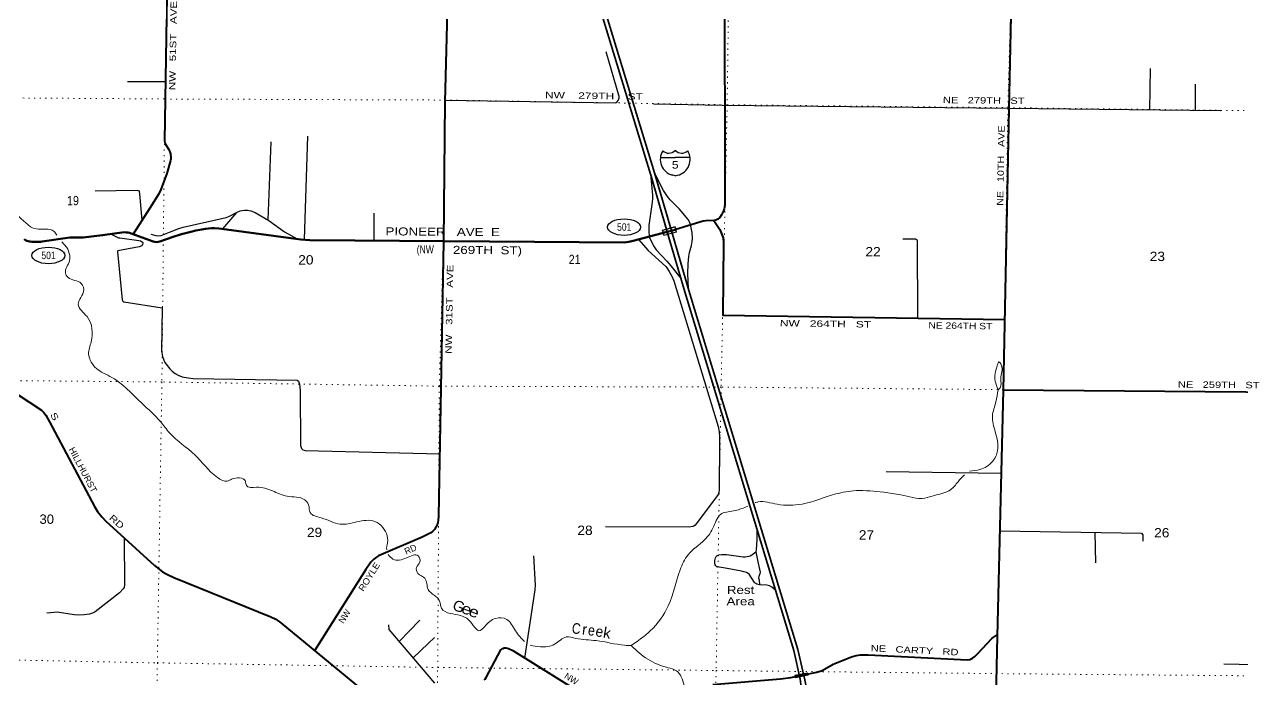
# Model space of a CAD drawing. Header units: feet. Extents: x -481249 to -254670, y -730376 to -544252.
# Drawn here: x -442459 to -419631, y -620592 to -608311 of the extents above; entities that cross this region are included whole.
import ezdxf
from ezdxf.enums import TextEntityAlignment as Align

# ---------------------------------------------------------------- set-up
doc = ezdxf.new("R2010")
doc.units = ezdxf.units.FT
doc.header["$LTSCALE"] = 70
doc.linetypes.add('DOTTED', pattern=[1.5, 0.3, -1.2])
for name, color, linetype, lineweight in [('15', 7, 'Continuous', 25), ('17', 7, 'Continuous', 25), ('18', 7, 'Continuous', 35), ('19', 7, 'Continuous', 25), ('23', 7, 'Continuous', 70), ('26', 7, 'Continuous', 40), ('27', 7, 'Continuous', 13), ('29', 7, 'Continuous', 25), ('39', 7, 'Continuous', 13), ('41', 7, 'Continuous', 13), ('45', 7, 'Continuous', 25), ('55', 7, 'Continuous', 13), ('7', 7, 'DOTTED', 13)]:
    doc.layers.add(name, color=color, linetype=linetype, lineweight=lineweight)
doc.layers.add('30', color=7, linetype='Continuous')

msp = doc.modelspace()

# ---------------------------------------------------------------- linework, layer by layer
at = {"layer": '15'}
for p, q in [((-430538.93, -610806.4), (-430262.52, -610806.4)), ((-430266.22, -610674.93), (-430263.32, -610672.02)), ((-430260.15, -610674.4), (-430263.58, -610672.02)), ((-430262.52, -611151.98), (-430326.41, -611134.02)), ((-430263.05, -611152.24), (-430199.42, -611133.5))]:
    msp.add_line(p, q, dxfattribs=at)
msp.add_lwpolyline([(-429987.16, -610806.4), (-430263.05, -610806.4), (-430262.52, -610806.4)], dxfattribs=at)
for centre, radius, start, end in [((-430236.3, -610841.5), 306.13, 148.44436, 254.43378), ((-430384.9, -610558.9), 165.66, 227.34248, 315.8117), ((-430141.21, -610558.9), 165.66, 224.18831, 312.69403), ((-430289.81, -610841.5), 306.13, 283.08087, 31.62484)]:
    msp.add_arc(centre, radius, start, end, dxfattribs=at)
at = {"layer": '17'}
for centre in [(-431221.89, -612110.7), (-442008.11, -612642.03)]:
    msp.add_ellipse(centre, major_axis=(309.24, -1), ratio=0.500121, dxfattribs=at)
at = {"layer": '18'}
for points in [[(-434657.32, -598258.54), (-434498.88, -598747.12), (-434388.94, -599107.84), (-430729.15, -611115.77)], [(-434581.22, -598233.86), (-434422.56, -598723.12), (-434312.51, -599084.2), (-430652.63, -611092.45)], [(-430729.4, -611114.94), (-430411.76, -612199.11), (-430082.32, -613323.52)], [(-430652.63, -611092.45), (-430334.45, -612178.46), (-430005.55, -613301.03)], [(-430082.1, -613324.26), (-428041.91, -620046.12), (-427920.31, -620583.78)], [(-430005.55, -613301.03), (-427964.52, -620025.65), (-427836.2, -620593.01), (-426040.42, -629782.71)], [(-427920.31, -620583.78), (-427658.82, -622665.26), (-427619.79, -623276.53), (-427566.31, -624277.64), (-427507.54, -624738.85), (-427449.76, -625066.23), (-427401, -625295.62), (-427215.01, -625962.8), (-426119.14, -629796.99)]]:
    msp.add_lwpolyline(points, dxfattribs=at)
at = {"layer": '19'}
for points in [[(-430729.15, -611115.77), (-430690.4, -611510.08), (-430691.93, -611577.27), (-430696.29, -611643.42), (-430757.26, -612083.54), (-430759.83, -612181.13), (-430752.26, -612290.04)], [(-429976.46, -612070.23), (-429993.72, -612014.7), (-430018.8, -611969.7), (-430184.37, -611774.8), (-430357.71, -611598.64), (-430405.05, -611538.36), (-430481.32, -611424.58), (-430652.63, -611092.45)], [(-430014.82, -613270.5), (-430029.73, -612981.22), (-430019.67, -612796.46), (-430006.7, -612659.8), (-429993.88, -612584.64), (-429956.34, -612455.2), (-429943.36, -612381.16), (-429939.32, -612323.03), (-429946.61, -612212.43), (-429976.46, -612070.23)], [(-430752.26, -612290.04), (-430685.82, -612436.88), (-430659.88, -612482.69), (-430620.06, -612534.69), (-430420.88, -612748.5), (-430346.93, -612838.7), (-430153.99, -613078.91)]]:
    msp.add_lwpolyline(points, dxfattribs=at)
at = {"layer": '23'}
for points in [[(-442461.85, -612339.85), (-442437.01, -612356.17), (-442410.53, -612365.71), (-442386.16, -612373.13), (-442356.62, -612380.65), (-442317.29, -612383.73), (-442158.3, -612385.66), (-442124.47, -612382.67), (-441606.91, -612307.94), (-441573.03, -612306.09), (-441398.59, -612304.48), (-441355.81, -612303.7), (-440992.65, -612262.54), (-440588.41, -612208.52), (-440553.25, -612208.83), (-440517.76, -612211.48), (-440490.74, -612217.31), (-440456.59, -612227.91), (-440047.44, -612380.78), (-440012.38, -612388.5), (-439978.48, -612390.62), (-439951.99, -612389.56), (-439923.19, -612381.91), (-439672.41, -612291.89), (-439512.81, -612241.72), (-439338.54, -612196.64), (-439244.6, -612176.22), (-439135.12, -612156.36), (-439063.07, -612145.76), (-438952.89, -612130.92), (-438894.65, -612128.86), (-438817.27, -612135.16), (-438670.73, -612152.58), (-437468.09, -612317.48), (-437277.3, -612340.27), (-437110.15, -612352.62), (-431220.02, -612397.07), (-431131.2, -612387.96), (-431048.95, -612369.27), (-430411.76, -612199.11)], [(-430411.76, -612199.11), (-430334.45, -612178.46), (-430250.71, -612156.1)]]:
    msp.add_lwpolyline(points, dxfattribs=at)
at = {"layer": '26'}
for points in [[(-439671.92, -600952.26), (-439710.52, -603032.18), (-439778.44, -607003.37), (-439831.9, -610487.16), (-439824.49, -610534.86), (-439808.37, -610572.01), (-439750.32, -610658.89), (-439743.96, -610672.67), (-439730.71, -610701.83), (-439721.71, -610737.34), (-439713.23, -610809.43), (-439712.7, -610833.28), (-439717.34, -610863.4), (-439789.49, -611106.49), (-439901.08, -611404.8), (-439936.27, -611488.41), (-440106.26, -611758.97), (-440422.63, -612240.6)], [(-434509.66, -607102.31), (-434578.53, -609761.01), (-434603.39, -612387.86), (-434697.2, -617530.37), (-434702.5, -617610.93), (-434709.92, -617649.1), (-434719.96, -617680.79), (-434749.12, -617737.08), (-434774.55, -617777.37), (-434804.22, -617809.17), (-434844.17, -617840.26), (-435004.45, -617918.52), (-435823.03, -618273.24), (-435862.74, -618298.93), (-435909.4, -618330.91), (-435966.63, -618390.29), (-436059.79, -618526.23), (-437020.71, -620050.16)], [(-429337.67, -607192.92), (-429336.77, -611699.94), (-429346.31, -611766.73), (-429356.91, -611804.89), (-429393.17, -611879.11), (-429428.96, -611929.99), (-429463.36, -611961.66), (-429501.02, -611978.76), (-429536.17, -611987.92)], [(-423954.76, -607279.91), (-424012.39, -609901.15), (-424116.35, -615164.28), (-424232.06, -619778.69), (-424360.92, -625767.65)], [(-429538.17, -611987.87), (-429686.66, -611994.16), (-429742.62, -612002.08), (-429803.49, -612017.3), (-430250.71, -612156.1)], [(-429538.17, -611987.87), (-429426.04, -612155.32), (-429365.7, -612309.42), (-429358.11, -612407.98), (-429372.8, -613763.02), (-424090.23, -613841.92)], [(-443819.12, -613481.68), (-443262.97, -614343.2), (-443221.08, -614416.63), (-442954.83, -614944.53), (-442923.32, -614996.56), (-442887.29, -615036.84), (-442849.14, -615072.89), (-442137.91, -615540.01), (-442102.07, -615576.47), (-442057.57, -615633.72), (-441985, -615760.69), (-441142.02, -617349.09), (-441091.15, -617442.38), (-441008.62, -617539.95), (-440930.08, -617624.74), (-440018.77, -618451.68), (-439869.48, -618572.5), (-439792, -618614.95), (-439655.55, -618676.27), (-437837.6, -619412.8), (-437748.95, -619458.85), (-437654.07, -619529.86), (-435838.71, -621021.16)], [(-424116.23, -615158.27), (-418812.68, -615207.22), (-415073.38, -615306.92)], [(-429556.21, -620680.04), (-428290.89, -620579.52), (-428096.48, -620551.86), (-427609.04, -620450.08), (-427511.18, -620418.54), (-427301.82, -620301.37), (-426959.61, -620161.46), (-426875.75, -620136.27), (-426799.45, -620127.79), (-426648.12, -620129.18), (-424794.15, -620218.19), (-424741.57, -620212.6), (-424693.14, -620186.61), (-424646.2, -620155.35), (-424590.85, -620102.87), (-424333.32, -619820.3), (-424307.11, -619801.25), (-424231.44, -619753.98)], [(-433841.76, -620595.84), (-433821.85, -620580.49), (-433804.61, -620552.61), (-433531.22, -620033.54), (-433495.47, -620005.87), (-433465.8, -619997.39), (-433437.19, -619996.33), (-433386.33, -620009.05), (-433305.05, -620047.29), (-432063.32, -620821.45)]]:
    msp.add_lwpolyline(points, dxfattribs=at)
at = {"layer": '29'}
for p, q in [((-421370.86, -609911.69), (-421359.67, -609139.07)), ((-439815.05, -609389.43), (-440528.77, -609385.42)), ((-420516.99, -609921.63), (-420515.02, -609433.43)), ((-437893.2, -611977.25), (-437836.55, -610515.44)), ((-437154.38, -610408.21), (-437214.18, -612344.93)), ((-438740.85, -612144.24), (-438476.35, -611834.81)), ((-435909.1, -611850.97), (-435911.96, -612372.86)), ((-424155.54, -616727.28), (-426310.86, -616696.79)), ((-422398.88, -617833.43), (-422387.98, -618399.94)), ((-435433.63, -619875.96), (-435050.93, -619477.2)), ((-418911.2, -620326.68), (-419983.4, -620301.61))]:
    msp.add_line(p, q, dxfattribs=at)
for points in [[(-434577.72, -609729.71), (-431385.76, -609784.11), (-431366.68, -609776.69), (-431352.9, -609763.97), (-431334.87, -609740.2), (-431316.87, -609706.71), (-431312.63, -609689.75), (-431314.96, -609664.42), (-431556.79, -608823.18)], [(-430671.51, -609797.89), (-429376.58, -609825.82), (-424021.91, -609880.83), (-420044.12, -609927.14)], [(-441130.51, -611431.95), (-440347.79, -611420.81), (-440322.56, -611426.27), (-440305.4, -611446.25), (-440300.05, -611489.07), (-440254.53, -611982.75)], [(-440091.14, -612243.86), (-439994.89, -612267.96), (-439939.78, -612272.21), (-439896.28, -612266.16), (-439740.44, -612205.85), (-439566.75, -612134.37), (-439485.51, -612109.91), (-438677.35, -611933.59), (-438614.02, -611908.53), (-438482.57, -611838.14), (-438412.66, -611806.75), (-438378.75, -611798.26), (-438333.14, -611793.73), (-438277.01, -611794.02), (-438215.55, -611806.75), (-438135.71, -611834.86), (-437874.89, -611988), (-437581.46, -612200.18), (-437348.6, -612331.75)], [(-440832.07, -612241.08), (-440718.95, -612299.57), (-440692.2, -612309.32), (-440670.48, -612314.09), (-440313.87, -612359.15), (-440281.67, -612368.84), (-440252.93, -612386.19), (-440241.8, -612400.5), (-440236.69, -612414.14), (-440244.45, -612439.2), (-440265.1, -612459.29), (-440288.41, -612472.01), (-440310.49, -612480.53), (-440709.16, -612552.77), (-440714.46, -612561.66), (-440714.99, -612579.16), (-440702.81, -612701.49), (-440623.84, -613474.03), (-440612.28, -613500.76), (-440592.45, -613509.3), (-439873.6, -613621.81), (-439887.31, -614437.81), (-439868.23, -614537.48), (-439847.04, -614603.21), (-439823.72, -614645.62), (-439730.47, -614764.37), (-439690.19, -614808.91), (-439633.36, -614852.48), (-439573.62, -614885.25), (-439500.49, -614913.87), (-439391.34, -614936.14), (-439294.94, -614947.36), (-437349.38, -614980.46), (-437323.74, -614996.57), (-437301.09, -615053.95), (-437290.03, -615174.68), (-437285.38, -616204.67), (-437268.64, -616257.28), (-437238.96, -616285.86), (-437197.51, -616299.23), (-434675.83, -616358.91)], [(-430953.58, -612343.8), (-430768.8, -612551), (-430441.33, -612846.36), (-430418.9, -612874.47), (-430375.5, -612940.37), (-430325.64, -613029.26), (-430289.61, -613115.18), (-429461.09, -615850.31), (-429442.86, -615950.29), (-429433.08, -616031.02), (-429430.96, -616130.69), (-429439.15, -617036.54), (-429447.51, -617087.29), (-429460.35, -617119.24), (-429487.5, -617164.57), (-429889.5, -617696.45), (-429911.8, -617712.99), (-429930.87, -617721.47), (-430002.94, -617734.2), (-431568.2, -617728.9)], [(-425714.62, -613817.66), (-425720.79, -612361.37), (-425761.24, -612338.59), (-425999.32, -612338.59)], [(-424182.45, -617800.47), (-421528.5, -617849.51), (-421503.2, -617880.26), (-421502.06, -617996.73)], [(-440591.23, -617932.22), (-440581.06, -618815.5), (-440590.45, -618864.97), (-440605.29, -618892.54), (-440674.92, -618963.69), (-441132.71, -619319.5), (-441183.92, -619344.22), (-441236.91, -619363.31), (-441285.66, -619373.91), (-441336.62, -619378.59), (-441442.5, -619380.27), (-441522.97, -619375.89), (-441843.1, -619329.38), (-441898.69, -619330.26), (-442035.36, -619344.87)], [(-433078.4, -620188.6), (-432886.1, -618909.57), (-432880.74, -618818.28), (-432912.37, -618268.5)], [(-434767.27, -620659.86), (-435624.51, -619651.41), (-435630.44, -619566.95)], [(-435170.78, -620185.18), (-434893.35, -619914.81), (-434776.35, -619803.34)]]:
    msp.add_lwpolyline(points, dxfattribs=at)
at = {"layer": '39'}
msp.add_line((-441755.47, -612389.85), (-441659.76, -612490.6), dxfattribs=at)
for points in [[(-426894.07, -596709.09), (-426552.55, -596597.27), (-426428.89, -596622.48), (-426350.21, -597007.9), (-426485.77, -597546.51), (-426591.11, -597834.94), (-426438.25, -598057.63), (-426069.63, -598472.46), (-425798.11, -598760.38), (-425552.94, -599384.89), (-425388.77, -599555.67), (-425177.77, -599777.81), (-424855.18, -600189.48), (-424594.88, -600444.99), (-424442.59, -600446.83), (-424202.44, -600300.33), (-424052.99, -600173.62), (-423833.15, -600118.94), (-423388.6, -600055.9), (-422822.22, -599929.68), (-422385.34, -600015), (-422155.63, -600129.21), (-421817.36, -600392.72), (-421460.32, -600626.58), (-421360.73, -600733.49), (-421244.99, -601079.71), (-421150.1, -601214.6), (-420874.3, -601410.28), (-420742.4, -601507.96), (-420649.3, -601715.09), (-420655.14, -602114.44), (-420560.67, -602347.69), (-420363.14, -602547.41), (-420036.2, -602782.53), (-419921.57, -602929.97), (-419810.34, -603296.14), (-419736.87, -603649.32), (-419523.1, -604246.94), (-419401.06, -604743.88), (-419351.83, -605267.08), (-419267.1, -605407.74), (-419251.38, -605582.79), (-419265.71, -605919.7), (-419172.27, -606032.47), (-418995.91, -606115.22), (-418993.59, -606183.54), (-419221.42, -606480.92), (-419296.96, -606617.53), (-419241.61, -606811.65), (-419096.94, -606959.85), (-418909.12, -606984.67), (-418581.78, -606878.51), (-418526.33, -606906.01), (-418484.68, -607005.43), (-418429.79, -607380.22), (-418296.24, -607492), (-418067.77, -607656.37), (-418056.08, -607913.63), (-418186.15, -608066.93), (-418400.35, -608218.11), (-418483.08, -608402.72), (-418442.99, -608484.03), (-418314.29, -608629.82), (-418067.53, -609027.53), (-417972.44, -609154.4), (-417947.46, -609279.49), (-417897.95, -609385.14), (-417679.1, -609370.59), (-417440.24, -609276.25), (-417273.13, -609083.73), (-417132.58, -608830.32), (-417067.08, -608775.77), (-416896.04, -608667.67), (-416792.21, -608521.73), (-416764.51, -608373.87), (-416660.27, -608292.19), (-416392.3, -608236.73), (-416303.74, -608303.21), (-416350.9, -608508.79), (-416326, -608718.21), (-416045.08, -608950.15), (-415724.76, -609128.88), (-415403.19, -609337.76), (-415241.99, -609466.3), (-415101.76, -609632.46), (-414973.39, -609723.18)], [(-445743, -608330.81), (-445715.25, -608363.02), (-445681.27, -608448.19), (-445665.02, -608520.88), (-445574.53, -608671.72), (-445582.3, -608824.1), (-445516.91, -608936.16), (-445457.17, -609114.34), (-445266.91, -609121.15), (-445159.99, -609093.74), (-445117.88, -609418.02), (-445139.2, -609632.28), (-445177.59, -609725.67), (-445102.73, -609860.06), (-445081.24, -610045.29), (-444869.25, -610227.31), (-444681.86, -610187.88), (-444550.68, -610395.97), (-444319.45, -610773.2), (-444186, -610889), (-443888, -611159.51), (-443624.56, -611531.54), (-443362.39, -611710.81), (-443139.23, -611684.33), (-442942.2, -611741.51), (-442610.87, -611880.37), (-442236.54, -612144.79), (-441902.94, -612191.36), (-441850.19, -612259.61)], [(-441659.76, -612490.6), (-441609.76, -612738.79), (-441689.62, -612969.65), (-441639.62, -613055.23), (-441393.79, -613165.83), (-441347.57, -613323.59), (-441421.15, -613462.26), (-441447.47, -613553.94), (-441284.89, -613788.91), (-441208.33, -614260.61), (-441253.99, -614486.31), (-441222.9, -614607.55), (-441013.85, -614827.64), (-440855.47, -614907.92), (-440258.56, -615412.85), (-439908.2, -615754.95), (-439739.01, -615966), (-439266.08, -616377.45), (-438839.62, -616803.79), (-438656.86, -616870.64), (-438575.84, -616836.55), (-438318.16, -616873.18), (-438298.05, -616951.98), (-438110.49, -616986.83), (-437811.49, -617054.61), (-437537.32, -617153.89), (-437204.26, -617222.53), (-437134.32, -617312.63), (-437101.92, -617462), (-436895.86, -617559.56), (-436541.96, -617676.91), (-436232.27, -617636.55), (-435891.27, -617627.1), (-435741.7, -617739.29), (-435659.67, -618070.59), (-435671.17, -618130.53), (-435666.92, -618156.86)], [(-424214.31, -615159.8), (-424266.39, -614995.87), (-424224.71, -614687.77), (-424197.43, -614638.27), (-424154.64, -614691.54), (-424162.98, -614948.3), (-424177.36, -615124.6), (-424214.31, -615159.8)], [(-424747.46, -616684.28), (-424553.88, -616654.86), (-424319.64, -616504.19), (-424222.34, -616297.87), (-424265.81, -615947.46), (-424318.68, -615653.02), (-424253.91, -615383.64), (-424214.31, -615159.8)], [(-428766.07, -617274.47), (-428706.11, -617260.61), (-428354.38, -617303.62), (-427887.28, -617301.37), (-427255.21, -617112.58), (-426874.82, -617049.92), (-426356.42, -617081.08), (-426038.89, -617129.26), (-425585.34, -617188.9), (-425405.72, -617139.24), (-425104.46, -617034.43), (-424964.43, -616883.38), (-424840.2, -616755.03)], [(-431091.8, -619954.66), (-430730.19, -619678.73), (-430393.78, -619205.42), (-430170.82, -618536.52), (-430021.46, -618251.21), (-429713.94, -617973.91), (-429539.23, -617717.35), (-429388.96, -617476.23), (-429269.97, -617447.11), (-429019.94, -617387.18), (-428902.1, -617339.06)], [(-435641.69, -618244.2), (-435551.92, -618334.3), (-435295.76, -618308.64), (-435077.37, -618274.02), (-435048.14, -618389.19), (-435112.72, -618487.93), (-435083.44, -618601.09), (-434953.4, -618692.71), (-434892.39, -618901.03), (-434677.28, -619119.26), (-434642.54, -619254.64), (-434478.54, -619351.13), (-434130.8, -619474.35), (-433917.19, -619672.47), (-433833.08, -619594.3), (-433628.89, -619442.87), (-433420.9, -619462.18), (-433255.82, -619677.14), (-433090.38, -619875.44)], [(-432982.21, -619946.03), (-432786.13, -619976.09), (-432524.37, -619928.5), (-432304.5, -619791.52), (-432124.76, -619818.14), (-431744.93, -619859.86), (-431211.89, -619947.61), (-431091.8, -619954.66)], [(-431091.8, -619954.66), (-430779.32, -620207.47), (-430398.41, -620367.66), (-430239.44, -620423.88), (-430096.92, -620697.68)]]:
    msp.add_spline(points, degree=3, dxfattribs=at)
at = {"layer": '45'}
for points in [[(-428736.76, -617756.78), (-428731.56, -617965.21), (-428747.83, -618161.19), (-428754.22, -618195.14)], [(-428683.49, -618814.54), (-428709.64, -618808.63), (-428732.99, -618800.84), (-428754.13, -618788.6), (-428765.25, -618780.81), (-428774.73, -618771.7), (-428878.99, -618614.01), (-428898.71, -618599.44), (-428930.4, -618582.75), (-428976, -618568.28), (-429022.19, -618556.23), (-429361.23, -618498.08), (-429484.85, -618474.57), (-429502.06, -618460.35), (-429514.3, -618439.21), (-429520.97, -618408.06), (-429521.46, -618358.02), (-429509.85, -618310.14), (-429494.28, -618284.55), (-429474.39, -618262.51), (-429445.34, -618252.28), (-429388.62, -618246.72), (-429300.35, -618246.6), (-428993.1, -618288.34), (-428949.86, -618289), (-428915.39, -618285.66), (-428882.02, -618280.1), (-428857, -618269.97), (-428826.41, -618250.06), (-428810.67, -618238.5), (-428754.22, -618195.14), (-428754.22, -618195.14)], [(-428754.22, -618195.14), (-428718.42, -618381.74), (-428682.06, -618520.3), (-428674.05, -618576.07), (-428677.09, -618608.44), (-428697.66, -618658.23), (-428700.74, -618684), (-428692.45, -618726.36), (-428683.49, -618814.54)], [(-428384.42, -618917.66), (-428454.18, -618857.35), (-428496.1, -618836.44), (-428545.72, -618824.21), (-428683.49, -618814.54)]]:
    msp.add_lwpolyline(points, dxfattribs=at)
at = {"layer": '55'}
for p, q in [((-428018.98, -620510.14), (-428007.95, -620558.92)), ((-428007.95, -620558.92), (-427772.99, -620509.85))]:
    msp.add_line(p, q, dxfattribs=at)
for points in [[(-430506.59, -612169.83), (-430265.97, -612101.98), (-430237.47, -612203.04), (-430478.09, -612270.89)], [(-430496.72, -612175.35), (-430271.49, -612111.84), (-430247.33, -612197.51), (-430472.56, -612261.02)], [(-428009.39, -620516.31), (-427790.08, -620470.52), (-427782.58, -620503.68), (-428001.89, -620549.48)]]:
    msp.add_lwpolyline(points, close=True, dxfattribs=at)
msp.add_lwpolyline([(-428018.98, -620510.14), (-427784.02, -620461.08), (-427772.99, -620509.85)], dxfattribs=at)
at = {"layer": '7'}
for points in [[(-435005.99, -636441.02), (-434997.28, -636289.92), (-434881.82, -631074.62), (-434820.28, -625689.38), (-434714.1, -620363.46), (-434683.44, -615091.84), (-434607.29, -612356.31), (-434578.96, -609753.83), (-434449.74, -604468.64), (-434383.91, -599234.02), (-434294.1, -594002.02)], [(-429078.16, -597760.23), (-429098.07, -599268.91), (-429219.58, -604566.34), (-429289.86, -609818.9), (-429403.16, -615108.52), (-429496.97, -620420.7), (-429592.88, -625736.84), (-429629.44, -628125.4)], [(-439637.53, -598798.22), (-439640.52, -599151.71), (-439731.89, -604365.61), (-439826.49, -609709.88), (-439881.99, -615012.99), (-439966.59, -620277.24), (-440024.59, -625600.35), (-440087.19, -630947.44), (-440194.42, -636194.16), (-440210.07, -636343)], [(-424496.55, -636635.45), (-424445.28, -636345.14), (-424402.45, -631067.8), (-424361.03, -625766.35), (-424247.78, -620478.74), (-424113.65, -615157.54), (-424030.56, -609873.19), (-423887.45, -604594.36), (-423856.95, -600125.88)], [(-442590.66, -609690.39), (-439826.49, -609709.88), (-434577.99, -609729.75), (-429289.86, -609818.9), (-424030.56, -609873.19), (-418701.38, -609939.27), (-415947.62, -610004.14)], [(-415073.39, -615307.56), (-418816.13, -615206.77), (-424113.65, -615157.54), (-429403.16, -615108.52), (-434683.44, -615091.84), (-439881.99, -615012.99), (-444239.97, -614973.8)], [(-442555.55, -620226.03), (-439966.59, -620277.24), (-434714.1, -620363.46), (-429496.97, -620420.7), (-424247.78, -620478.74), (-418916.1, -620524.81), (-415167.14, -620550.16)]]:
    msp.add_lwpolyline(points, dxfattribs=at)

# ---------------------------------------------------------------- texts
at = {"layer": '15', "width": 1.2}
msp.add_text(' 5 ', height=140, dxfattribs=at).set_placement((-430263.6, -611014.51), align=Align.CENTER)
at = {"layer": '17'}
for s, width, p in [('PIONEER   AVE  E', 1.25, (-435693.54, -612264.49)), ('(NW', 0.8, (-435107.41, -612602.65)), ('269TH  ST)', 1.25, (-434429.62, -612612.03))]:
    msp.add_text(s, height=150, rotation=359.568, dxfattribs=dict(at, width=width)).set_placement(p)
at = {"layer": '17', "width": 0.85}
for p in [(-431219.18, -612179.01), (-442005.4, -612710.34)]:
    msp.add_text('501', height=140, dxfattribs=at).set_placement(p, align=Align.CENTER)
at = {"layer": '27'}
for s, rotation, width, p in [('NW   51ST   AVE', 88.986, 1.35, (-439629.08, -609545.29)), ('NE   10TH   AVE', 88.868, 1.25, (-424118.18, -611712.19)), ('NW   31ST   AVE', 88.955, 1.35, (-434451.64, -614486.34)), ('NW   264TH   ST', 359.144, 1.4, (-428303.64, -613969.01)), ('NE 264TH ST', 359.144, 1.2, (-425519.76, -614010.59)), ('NE   259TH   ST', 359.471, 1.3, (-420845.27, -615118.46)), ('S', 299.75, 1.35, (-441980.42, -615627.64)), ('HILLHURST', 297.955, 1.05, (-441632.67, -616275.25)), ('RD', 317.779, 1.3, (-440879.44, -617576.17)), ('ROYLE', 57.766, 1.1, (-436105.71, -618949.05)), ('NE   CARTY   RD', 357.251, 1.3, (-426601.96, -620059.35))]:
    msp.add_text(s, height=120, rotation=rotation, dxfattribs=dict(at, width=width)).set_placement(p)
for s, rotation, p in [('RD', 23.429, (-435305.74, -618250.1)), ('NW', 57.766, (-436480.37, -619549.46)), ('NW', 328.058, (-432353.49, -620556.08))]:
    msp.add_text(s, height=120, rotation=rotation, dxfattribs=at).set_placement(p)
at = {"layer": '30'}
for s, rotation, width, p in [('NW    279TH    ST', 359.024, 1.4, (-432705.38, -609694.46)), ('NE   279TH   ST', 359.411, 1.3, (-425248.19, -609787.73))]:
    msp.add_text(s, height=120, rotation=rotation, dxfattribs=dict(at, width=width)).set_placement(p)
at = {"layer": '41'}
for s, rotation, width, p in [('G', 339.203, 1.05, (-434351.86, -619311.33)), ('e', 339.62, 1.2, (-434204.08, -619362.29)), ('e', 338.687, 1.25, (-434066.74, -619413.91)), ('C', 353.896, 0.85, (-432127.17, -619732.93)), ('e', 353.567, 0.85, (-431842.85, -619764.48)), ('e', 350.804, 0.95, (-431697.3, -619787.4)), ('k', 350.75, 1.05, (-431556.38, -619813.65))]:
    msp.add_text(s, height=200, rotation=rotation, dxfattribs=dict(at, width=width)).set_placement(p, align=Align.CENTER)
msp.add_text('r', height=200, rotation=353.567, dxfattribs=at).set_placement((-431971.63, -619747.37), align=Align.CENTER)
at = {"layer": '45', "width": 1.25}
for s, p in [('Rest', (-429296.29, -618985.2)), ('Area', (-429301.7, -619198.52))]:
    msp.add_text(s, height=150, dxfattribs=at).set_placement(p)
at = {"layer": '7'}
for s, width, p in [('19', 0.85, (-441658.21, -611700.82)), ('20', 1.1, (-437327.05, -612811.92)), ('21', 0.85, (-432258.18, -612805.29)), ('22', 1.1, (-426698.84, -612658.39)), ('23', 1.1, (-421372.25, -612746.74)), ('30', 1.05, (-442175.9, -617671.92)), ('29', 1.1, (-437164.77, -617919.23)), ('28', 1.1, (-432096.57, -617880.09)), ('27', 1.1, (-426822.91, -617966.14)), ('26', 1.1, (-421289.83, -617925.52))]:
    msp.add_text(s, height=175, dxfattribs=dict(at, width=width)).set_placement(p)

doc.saveas('drawing.dxf')
